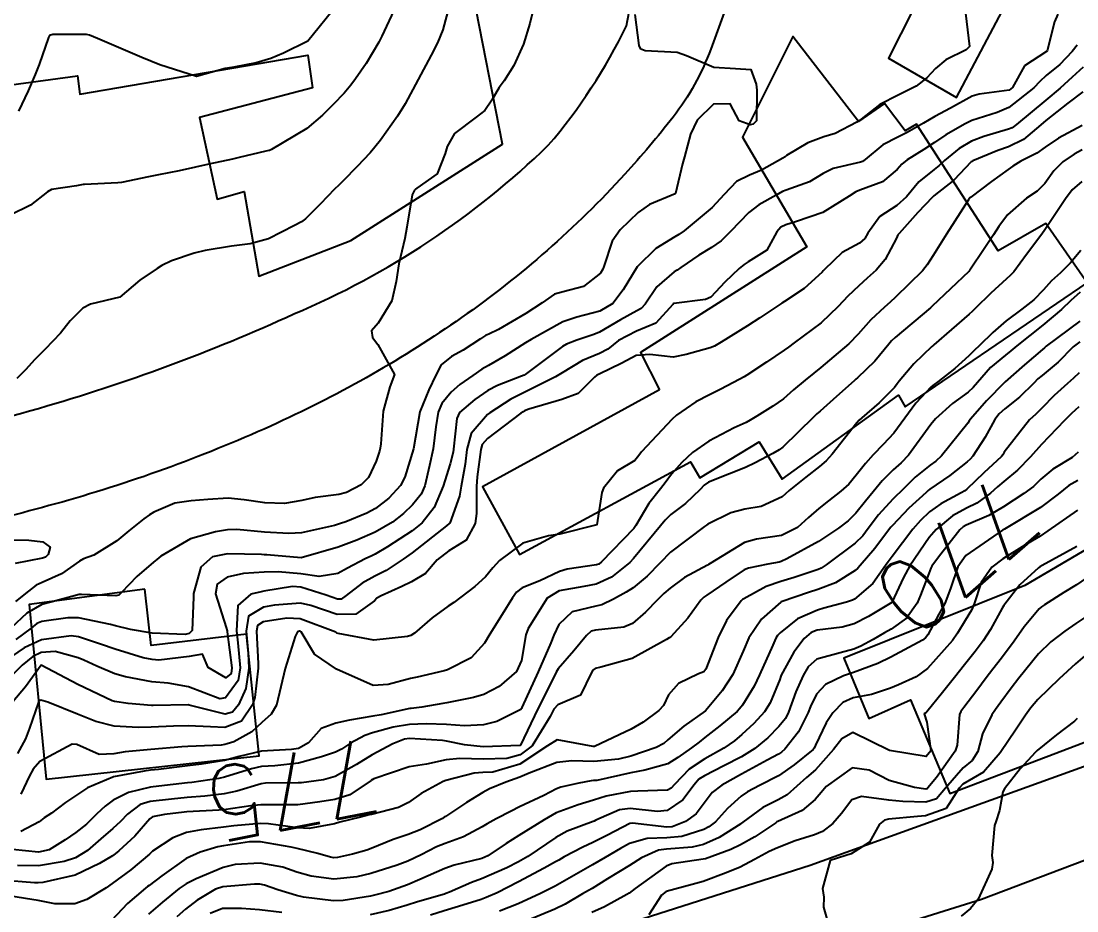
# Model space of a CAD drawing. Header units: metres. Extents: x 318500 to 325275, y 7408834 to 7428799.
# Drawn here: x 321732.3 to 321789.5, y 7422754.9 to 7422803.1 of the extents above; entities that cross this region are included whole.
import ezdxf
from ezdxf.enums import TextEntityAlignment as Align

# ---------------------------------------------------------------- set-up
doc = ezdxf.new("R2010")
doc.units = ezdxf.units.M
doc.header["$MEASUREMENT"] = 0
for name, color, linetype in [('Cotas', 45, 'Continuous'), ('Curvas de Nivel 1m', 11, 'Continuous'), ('Curvas de Nivel 5m', 15, 'Continuous'), ('Edificações', 30, 'Continuous'), ('Vias Primárias', 230, 'Continuous')]:
    doc.layers.add(name, color=color, linetype=linetype)
doc.styles.add('Style-STANDARD', font='STANDARD.shx')

msp = doc.modelspace()

# ---------------------------------------------------------------- linework, layer by layer
at = {"layer": 'Curvas de Nivel 1m', "flags": 128}
for points, elevation in [([(321752.66, 7422803.979), (321751.883, 7422802.31), (321751.712, 7422801.992), (321751.028, 7422800.833), (321750.459, 7422800.004), (321750.195, 7422799.657), (321749.838, 7422799.23), (321749.247, 7422798.6), (321748.673, 7422798.027), (321747.813, 7422797.316), (321745.909, 7422796.176), (321745.801, 7422796.123), (321745.761, 7422796.11), (321745.6, 7422796.072), (321744.148, 7422795.733), (321743.793, 7422795.654), (321742.515, 7422795.383), (321741.786, 7422795.22), (321740.898, 7422795.018), (321739.78, 7422794.796), (321739.246, 7422794.687), (321737.773, 7422794.388), (321737.581, 7422794.365), (321735.771, 7422794.279), (321735.703, 7422794.269), (321735.35, 7422794.206), (321733.985, 7422794.009), (321733.765, 7422793.875), (321732.847, 7422793.146), (321731.745, 7422792.61)], 788), ([(321760.115, 7422803.878), (321759.891, 7422802.993), (321759.545, 7422801.885), (321759.035, 7422800.72), (321758.505, 7422799.9), (321758.227, 7422799.521), (321757.834, 7422798.836), (321757.457, 7422798.284), (321756.989, 7422797.922), (321755.811, 7422797.033), (321755.418, 7422796.33), (321755.306, 7422795.945), (321754.869, 7422794.859), (321753.772, 7422794.083), (321753.704, 7422794.028), (321753.653, 7422793.962), (321753.519, 7422793.716), (321753.236, 7422791.968), (321753.124, 7422791.353), (321752.807, 7422789.974), (321752.659, 7422789.022), (321752.428, 7422787.979), (321751.678, 7422786.757), (321751.314, 7422786.353), (321751.375, 7422785.993), (321751.664, 7422785.611), (321752.572, 7422783.976), (321752.306, 7422783.304), (321751.956, 7422781.985), (321751.823, 7422780.217), (321751.782, 7422779.987), (321751.746, 7422779.829), (321751.579, 7422779.287), (321751.154, 7422778.406), (321750.766, 7422777.998), (321749.971, 7422777.589), (321749.552, 7422777.483), (321748.264, 7422777.314), (321747.547, 7422777.154), (321746.607, 7422776.991), (321745.544, 7422777.021), (321744.431, 7422777.197), (321743.548, 7422777.279), (321742.454, 7422777.199), (321741.545, 7422777.14), (321740.661, 7422777.016), (321739.536, 7422776.528), (321739.302, 7422776.384), (321738.991, 7422776.155), (321738.18, 7422775.507), (321737.518, 7422774.97), (321736.279, 7422774.188), (321735.714, 7422773.99), (321735.505, 7422773.872), (321734.528, 7422773.181), (321733.487, 7422772.714), (321733.153, 7422772.565), (321732.741, 7422772.237), (321732.032, 7422771.684)], 786), ([(321755.518, 7422803.944), (321755.175, 7422802.659), (321754.893, 7422801.95), (321754.544, 7422801.279), (321753.85, 7422799.96), (321753.147, 7422798.653), (321752.726, 7422797.976), (321751.807, 7422796.679), (321751.503, 7422796.293), (321751.24, 7422795.996), (321750.546, 7422795.245), (321749.777, 7422794.476), (321749.543, 7422794.243), (321749.322, 7422794.017), (321748.564, 7422793.222), (321747.746, 7422792.417), (321747.531, 7422792.256), (321747.157, 7422792.049), (321745.733, 7422791.335), (321744.744, 7422791.066), (321743.728, 7422790.934), (321742.311, 7422790.696), (321741.724, 7422790.553), (321740.481, 7422790.139), (321739.973, 7422789.889), (321739.714, 7422789.727), (321738.775, 7422789.088), (321737.69, 7422788.17), (321736.096, 7422787.782), (321735.681, 7422787.581), (321734.991, 7422786.89), (321734.474, 7422786.218), (321733.651, 7422785.353), (321733.084, 7422784.797), (321732.581, 7422784.241), (321732.11, 7422783.768)], 787), ([(321749.482, 7422804.024), (321747.88, 7422802.04), (321746.546, 7422801.384), (321745.865, 7422801.092), (321745.076, 7422800.864), (321743.858, 7422800.635), (321743.397, 7422800.557), (321741.85, 7422800.12), (321739.859, 7422800.762), (321738.874, 7422801.151), (321737.871, 7422801.589), (321736.474, 7422802.191), (321736.053, 7422802.369), (321735.882, 7422802.406), (321734.053, 7422802.399), (321733.881, 7422802.345), (321733.842, 7422802.269), (321733.826, 7422802.231), (321733.317, 7422800.776), (321733.108, 7422800.237), (321732.724, 7422799.354), (321732.199, 7422798.246)], 789), ([(321788.489, 7422803.501), (321788.317, 7422803.091), (321787.913, 7422801.509), (321787.9, 7422801.489), (321787.879, 7422801.476), (321786.684, 7422800.712), (321786.037, 7422799.537), (321785.849, 7422799.392), (321784.232, 7422799.17), (321783.845, 7422799.054), (321782.677, 7422798.416), (321781.834, 7422797.951), (321781.21, 7422797.599), (321780.337, 7422797.098), (321779.818, 7422796.837), (321779.021, 7422796.419), (321778.055, 7422795.637), (321777.915, 7422795.522), (321777.798, 7422795.48), (321776.315, 7422795.139), (321775.788, 7422794.871), (321775.035, 7422794.427), (321773.774, 7422793.967), (321773.586, 7422793.889), (321773.237, 7422793.705), (321772.305, 7422793.174), (321771.76, 7422792.754), (321770.765, 7422791.735), (321770.258, 7422791.227), (321769.737, 7422790.866), (321769.041, 7422790.45), (321768.075, 7422789.775), (321767.866, 7422789.63), (321767.716, 7422789.535), (321766.773, 7422788.721), (321766.132, 7422787.796), (321765.92, 7422787.565), (321765.686, 7422787.437), (321764.811, 7422786.943), (321763.675, 7422786.281), (321763.356, 7422786.151), (321762.435, 7422785.842), (321761.887, 7422785.628), (321761.665, 7422785.502), (321760.078, 7422784.305), (321759.642, 7422783.982), (321759.579, 7422783.943), (321759.443, 7422783.883), (321758.151, 7422783.384), (321757.628, 7422783.113), (321756.915, 7422782.623), (321756.091, 7422781.925), (321755.933, 7422781.6), (321755.765, 7422779.928), (321755.746, 7422779.77), (321755.578, 7422779.147), (321755.287, 7422778.211), (321755.202, 7422777.935), (321754.711, 7422776.774), (321754.07, 7422775.952), (321753.526, 7422775.519), (321752.185, 7422774.648), (321751.513, 7422774.249), (321751.342, 7422774.162), (321750.983, 7422773.995), (321750.024, 7422773.483), (321749.498, 7422773.202), (321748.478, 7422773.042), (321747.497, 7422773.186), (321746.268, 7422773.289), (321745.498, 7422773.265), (321744.378, 7422773.2), (321743.494, 7422773.006), (321742.96, 7422772.626), (321742.877, 7422772.099), (321743.453, 7422770.276), (321743.495, 7422770.09), (321743.504, 7422770.034), (321743.764, 7422768.087), (321743.727, 7422767.785), (321743.422, 7422767.542), (321742.474, 7422768.104), (321742.165, 7422768.837), (321741.436, 7422768.695), (321739.795, 7422768.506), (321739.434, 7422768.541), (321738.953, 7422768.637), (321737.439, 7422769.097), (321736.635, 7422769.376), (321735.446, 7422769.768), (321735.06, 7422769.82), (321733.444, 7422769.61), (321732.515, 7422769.164), (321731.432, 7422768.429)], 783), ([(321783.496, 7422803.566), (321783.698, 7422801.748), (321783.526, 7422801.565), (321782.428, 7422801.025), (321781.865, 7422800.558), (321781.399, 7422800.055), (321780.818, 7422799.605), (321779.845, 7422799.111), (321778.854, 7422798.616), (321777.832, 7422797.811), (321777.6, 7422797.643), (321776.436, 7422797.046), (321775.818, 7422796.849), (321774.958, 7422796.538), (321773.802, 7422795.838), (321773.723, 7422795.779), (321773.602, 7422795.702), (321772.449, 7422795.054), (321771.786, 7422794.777), (321771.079, 7422794.432), (321770.413, 7422793.74), (321769.763, 7422793.034), (321768.248, 7422791.773), (321767.956, 7422791.567), (321767.745, 7422791.445), (321766.723, 7422790.803), (321765.72, 7422789.83), (321765.707, 7422789.814), (321764.95, 7422788.563), (321764.388, 7422787.82), (321763.686, 7422787.403), (321762.434, 7422787.091), (321761.68, 7422786.831), (321759.97, 7422785.876), (321759.667, 7422785.689), (321758.56, 7422784.992), (321757.648, 7422784.475), (321757.297, 7422784.262), (321756.8, 7422783.918), (321756.112, 7422783.446), (321755.626, 7422783.025), (321755.136, 7422782.418), (321754.929, 7422781.94), (321754.803, 7422781.143), (321754.657, 7422779.944), (321754.466, 7422779.058), (321754.2, 7422777.95), (321754.011, 7422777.496), (321753.544, 7422776.922), (321753.049, 7422776.456), (321752.456, 7422775.976), (321751.524, 7422775.433), (321750.524, 7422774.996), (321749.516, 7422774.621), (321747.51, 7422774.04), (321745.648, 7422774.205), (321745.511, 7422774.216), (321745.355, 7422774.229), (321743.512, 7422774.269), (321742.715, 7422774.102), (321742.07, 7422773.543), (321741.686, 7422772.117), (321741.682, 7422771.912), (321741.608, 7422770.118), (321741.448, 7422769.946), (321741.223, 7422769.899), (321739.448, 7422769.957), (321738.273, 7422770.162), (321737.453, 7422770.372), (321737.188, 7422770.44), (321735.459, 7422770.79), (321734.878, 7422770.789), (321733.456, 7422770.604), (321733.196, 7422770.49), (321732.888, 7422770.236), (321732.061, 7422769.626)], 784), ([(321789.539, 7422801.831), (321789.261, 7422801.489), (321788.591, 7422800.777), (321787.86, 7422800.171), (321787.511, 7422799.86), (321787.193, 7422799.52), (321785.839, 7422798.452), (321785.204, 7422798.179), (321783.832, 7422797.738), (321783.466, 7422797.565), (321782.432, 7422796.969), (321781.814, 7422796.553), (321781.233, 7422796.175), (321780.331, 7422795.612), (321780.043, 7422795.369), (321779.792, 7422795.081), (321778.993, 7422794.417), (321777.775, 7422793.96), (321777.542, 7422793.875), (321777.193, 7422793.649), (321775.761, 7422792.763), (321774.328, 7422792.264), (321773.754, 7422792.092), (321773.493, 7422791.962), (321773.266, 7422791.705), (321772.726, 7422790.719), (321771.725, 7422790.084), (321771.501, 7422789.946), (321771.238, 7422789.727), (321770.464, 7422788.984), (321769.696, 7422788.169), (321769.412, 7422788.037), (321767.691, 7422787.836), (321767.655, 7422787.816), (321767.63, 7422787.781), (321766.715, 7422786.754), (321765.675, 7422786.333), (321764.69, 7422785.815), (321764.127, 7422785.359), (321763.659, 7422785.116), (321762.753, 7422784.739), (321761.643, 7422784.079), (321761.277, 7422783.855), (321759.627, 7422783.02), (321758.872, 7422782.64), (321757.729, 7422781.908), (321757.609, 7422781.817), (321756.725, 7422780.792), (321756.488, 7422779.921), (321756.384, 7422779.116), (321756.182, 7422777.924), (321756.081, 7422777.396), (321755.558, 7422775.93), (321755.549, 7422775.911), (321755.53, 7422775.899), (321755.374, 7422775.778), (321753.514, 7422774.322), (321753.039, 7422773.967), (321752.12, 7422773.361), (321751.496, 7422773.047), (321750.807, 7422772.68), (321749.95, 7422772.005), (321749.674, 7422771.811), (321749.477, 7422771.812), (321748.864, 7422772.019), (321747.486, 7422772.45), (321747.046, 7422772.488), (321745.483, 7422772.238), (321745.343, 7422772.211), (321744.778, 7422772.077), (321744.086, 7422771.468), (321743.999, 7422770.085), (321744.085, 7422769.442), (321744.209, 7422768.082), (321744.104, 7422767.399), (321743.406, 7422766.464), (321743.097, 7422766.402), (321741.414, 7422767.059), (321740.303, 7422767.251), (321739.418, 7422767.331), (321737.99, 7422767.596), (321737.424, 7422767.758), (321736.452, 7422768.185), (321735.741, 7422768.504), (321735.434, 7422768.624), (321734.188, 7422768.969), (321733.437, 7422768.917), (321732.972, 7422768.698), (321732.391, 7422768.24), (321731.914, 7422767.753)], 782), ([(321789.867, 7422800.625), (321789.263, 7422800.085), (321788.61, 7422799.499), (321787.843, 7422798.85), (321786.244, 7422797.534), (321786.011, 7422797.353), (321785.826, 7422797.268), (321784.491, 7422796.882), (321783.816, 7422796.621), (321783.148, 7422796.232), (321782.36, 7422795.582), (321782.072, 7422795.31), (321781.793, 7422795.096), (321780.96, 7422794.424), (321780.286, 7422793.612), (321779.765, 7422793.141), (321778.853, 7422792.535), (321778.208, 7422791.635), (321778.04, 7422791.343), (321777.742, 7422791.103), (321776.806, 7422790.582), (321775.854, 7422789.668), (321775.789, 7422789.598), (321775.718, 7422789.518), (321774.749, 7422788.64), (321773.694, 7422787.935), (321773.544, 7422787.85), (321773.321, 7422787.704), (321772.345, 7422787.051), (321771.679, 7422786.625), (321770.263, 7422785.741), (321769.891, 7422785.522), (321769.665, 7422785.427), (321768.367, 7422785.062), (321767.657, 7422784.918), (321766.388, 7422785.064), (321765.658, 7422785.014), (321764.869, 7422784.595), (321763.642, 7422783.99), (321763.531, 7422783.941), (321763.396, 7422783.832), (321762.509, 7422782.959), (321761.622, 7422782.627), (321759.838, 7422782.101), (321759.612, 7422782.004), (321759.531, 7422781.962), (321759.407, 7422781.883), (321757.596, 7422780.513), (321757.313, 7422780.192), (321757.235, 7422779.914), (321757.047, 7422778.436), (321757.01, 7422777.915), (321757.004, 7422776.449), (321756.941, 7422775.916), (321756.44, 7422775.001), (321755.515, 7422774.427), (321754.883, 7422773.939), (321754.247, 7422773.2), (321753.492, 7422772.744), (321752.953, 7422772.503), (321751.847, 7422771.984), (321751.61, 7422771.856), (321751.476, 7422771.724), (321750.469, 7422770.996), (321749.465, 7422770.983), (321748.033, 7422771.47), (321747.473, 7422771.586), (321746.057, 7422771.476), (321745.47, 7422771.378), (321744.652, 7422770.888), (321744.53, 7422770.079), (321744.637, 7422768.879), (321744.68, 7422768.078), (321744.521, 7422766.971), (321744.117, 7422766.083), (321743.797, 7422765.683), (321743.392, 7422765.576), (321741.449, 7422766.069), (321741.399, 7422766.077), (321739.501, 7422766.046), (321739.398, 7422766.049), (321738.146, 7422766.163), (321737.401, 7422766.268), (321737.268, 7422766.306), (321735.415, 7422767.191), (321733.43, 7422768.23), (321732.584, 7422767.067), (321731.888, 7422766.245)], 781), ([(321789.799, 7422797.48), (321788.53, 7422796.788), (321787.812, 7422796.289), (321787.346, 7422795.977), (321786.492, 7422795.53), (321786.058, 7422795.274), (321785.793, 7422795.083), (321784.902, 7422794.43), (321783.771, 7422793.596), (321783.752, 7422793.579), (321783.732, 7422793.561), (321783.651, 7422793.444), (321782.462, 7422791.579), (321782.183, 7422791.144), (321781.733, 7422790.435), (321781.406, 7422789.913), (321781.156, 7422789.598), (321780.434, 7422788.884), (321779.698, 7422788.175), (321779.413, 7422787.904), (321779.095, 7422787.626), (321778.365, 7422786.951), (321777.675, 7422786.168), (321777.172, 7422785.647), (321776.365, 7422784.954), (321775.65, 7422784.356), (321775.27, 7422784.052), (321774.814, 7422783.682), (321774.179, 7422783.144), (321773.625, 7422782.67), (321773.063, 7422782.261), (321772.181, 7422781.714), (321771.826, 7422781.499), (321771.607, 7422781.388), (321770.967, 7422781.093), (321769.596, 7422780.373), (321768.711, 7422779.759), (321768.126, 7422779.22), (321767.572, 7422778.579), (321767.23, 7422778.11), (321766.966, 7422777.779), (321766.345, 7422776.991), (321765.638, 7422775.798), (321765.528, 7422775.645), (321763.768, 7422773.826), (321763.627, 7422773.71), (321763.507, 7422773.663), (321761.915, 7422773.435), (321761.502, 7422773.305), (321760.431, 7422772.803), (321759.488, 7422772.419), (321759.176, 7422772.193), (321758.958, 7422771.888), (321758.39, 7422770.973), (321757.725, 7422769.906), (321757.445, 7422769.432), (321756.717, 7422768.637), (321755.431, 7422767.987), (321755.251, 7422767.933), (321753.799, 7422767.58), (321753.423, 7422767.501), (321752.213, 7422767.183), (321751.417, 7422767.131), (321749.43, 7422768.01), (321748.241, 7422768.831), (321747.505, 7422770.039), (321747.451, 7422770.075), (321747.416, 7422770.075), (321747.303, 7422770.042), (321747.18, 7422769.777), (321746.645, 7422768.052), (321746.407, 7422767.063), (321746.174, 7422766.058), (321745.881, 7422765.574), (321745.386, 7422765.123), (321744.834, 7422764.619), (321743.871, 7422764.085), (321743.495, 7422763.963), (321743.368, 7422763.927), (321743.176, 7422763.901), (321741.367, 7422763.832), (321741.053, 7422763.81), (321739.365, 7422763.665), (321737.985, 7422763.543), (321737.363, 7422763.435), (321736.571, 7422763.39), (321735.367, 7422763.94), (321735.116, 7422763.953), (321733.358, 7422763.02), (321732.987, 7422762.601), (321732.799, 7422762.236), (321732.332, 7422761.243)], 779), ([(321789.81, 7422796.154), (321789.376, 7422795.917), (321788.763, 7422795.496), (321788.282, 7422795.014), (321787.782, 7422794.325), (321787.377, 7422793.915), (321786.791, 7422793.525), (321785.761, 7422792.624), (321785.292, 7422792.007), (321784.997, 7422791.548), (321784.496, 7422790.795), (321783.721, 7422789.636), (321783.69, 7422789.591), (321783.665, 7422789.561), (321782.669, 7422788.613), (321781.691, 7422787.687), (321781.641, 7422787.64), (321781.588, 7422787.592), (321779.674, 7422785.984), (321779.485, 7422785.809), (321779.33, 7422785.623), (321778.584, 7422784.703), (321777.642, 7422783.798), (321777.556, 7422783.726), (321777.464, 7422783.643), (321776.504, 7422782.78), (321775.615, 7422782.002), (321775.436, 7422781.849), (321775.255, 7422781.675), (321773.593, 7422780.044), (321773.397, 7422779.897), (321773.056, 7422779.705), (321772.104, 7422779.193), (321771.578, 7422778.941), (321770.713, 7422778.593), (321769.566, 7422778.151), (321769.331, 7422777.985), (321769.118, 7422777.754), (321768.327, 7422776.983), (321767.539, 7422776.388), (321767.223, 7422776.086), (321766.978, 7422775.778), (321765.512, 7422774.009), (321765.316, 7422773.803), (321764.318, 7422772.998), (321763.492, 7422772.621), (321762.823, 7422772.503), (321761.486, 7422772.257), (321760.836, 7422771.86), (321759.8, 7422770.219), (321759.682, 7422769.877), (321759.436, 7422768.487), (321759.171, 7422767.884), (321758.239, 7422767.076), (321757.411, 7422766.642), (321756.847, 7422766.477), (321755.404, 7422766.189), (321755.186, 7422766.15), (321754.051, 7422765.95), (321753.47, 7422765.888), (321753.399, 7422765.876), (321751.839, 7422765.538), (321751.392, 7422765.46), (321750.135, 7422765.256), (321749.386, 7422765.097), (321748.597, 7422764.806), (321747.915, 7422764.032), (321747.367, 7422763.718), (321746.985, 7422763.665), (321745.365, 7422763.581), (321744.153, 7422763.291), (321743.36, 7422763.07), (321742.112, 7422762.863), (321741.357, 7422762.781), (321739.792, 7422762.581), (321739.354, 7422762.535), (321739.015, 7422762.492), (321737.35, 7422762.18), (321737.312, 7422762.171), (321735.947, 7422761.585), (321735.335, 7422761.195), (321734.745, 7422760.792), (321733.99, 7422760.22), (321733.585, 7422759.957), (321733.313, 7422759.752), (321732.324, 7422759.221)], 778), ([(321789.784, 7422794.428), (321789.272, 7422793.993), (321788.907, 7422793.493), (321787.752, 7422791.759), (321787.569, 7422791.513), (321786.785, 7422790.473), (321786.101, 7422789.534), (321785.916, 7422789.338), (321785.714, 7422789.159), (321784.864, 7422788.387), (321784.012, 7422787.557), (321783.85, 7422787.397), (321783.687, 7422787.244), (321781.777, 7422785.588), (321781.718, 7422785.54), (321781.669, 7422785.498), (321780.696, 7422784.563), (321779.903, 7422783.616), (321779.786, 7422783.469), (321779.635, 7422783.279), (321778.81, 7422782.441), (321777.869, 7422781.637), (321777.735, 7422781.512), (321777.607, 7422781.364), (321776.265, 7422779.66), (321775.942, 7422779.307), (321775.58, 7422778.989), (321774.838, 7422778.414), (321773.933, 7422777.694), (321773.738, 7422777.517), (321773.555, 7422777.36), (321772.421, 7422776.837), (321771.544, 7422776.682), (321770.787, 7422776.486), (321769.532, 7422775.875), (321769.459, 7422775.822), (321769.361, 7422775.752), (321767.516, 7422774.353), (321766.949, 7422773.778), (321766.242, 7422773.046), (321765.489, 7422772.426), (321765.108, 7422772.183), (321764.419, 7422771.816), (321763.794, 7422771.506), (321763.474, 7422771.433), (321762.186, 7422771.126), (321761.459, 7422770.439), (321761.187, 7422769.854), (321761.03, 7422769.441), (321760.352, 7422767.866), (321759.463, 7422765.941), (321759.436, 7422765.879), (321759.399, 7422765.832), (321758.101, 7422765.187), (321757.386, 7422764.991), (321756.361, 7422764.945), (321755.386, 7422765.019), (321754.281, 7422765.052), (321753.386, 7422765.023), (321752.49, 7422764.867), (321751.379, 7422764.558), (321750.952, 7422764.418), (321750.186, 7422764.002), (321749.695, 7422763.679), (321749.365, 7422763.521), (321748.613, 7422763.271), (321747.359, 7422762.919), (321746.078, 7422762.78), (321745.357, 7422762.738), (321744.818, 7422762.613), (321743.351, 7422762.162), (321743.048, 7422762.095), (321741.582, 7422761.881), (321741.346, 7422761.852), (321739.803, 7422761.683), (321739.342, 7422761.63), (321738.16, 7422761.339), (321737.331, 7422760.91), (321736.904, 7422760.599), (321736.449, 7422760.183), (321735.88, 7422759.623), (321735.304, 7422759.163), (321734.732, 7422758.775), (321733.862, 7422758.221), (321733.289, 7422758.103), (321731.868, 7422758.244)], 777), ([(321789.738, 7422790.691), (321789.18, 7422790.036), (321788.627, 7422789.496), (321788.155, 7422789.062), (321787.706, 7422788.574), (321787.188, 7422788.027), (321786.546, 7422787.527), (321785.683, 7422786.879), (321784.977, 7422786.247), (321784.245, 7422785.554), (321783.95, 7422785.272), (321783.661, 7422784.991), (321782.909, 7422784.313), (321781.997, 7422783.585), (321781.795, 7422783.43), (321781.636, 7422783.304), (321780.803, 7422782.422), (321780.209, 7422781.611), (321779.602, 7422780.806), (321779.033, 7422780.188), (321778.497, 7422779.631), (321778.065, 7422779.153), (321777.573, 7422778.518), (321777.172, 7422778.04), (321776.73, 7422777.652), (321776.078, 7422777.136), (321775.546, 7422776.718), (321774.991, 7422776.225), (321774.391, 7422775.687), (321773.526, 7422775.265), (321772.175, 7422775.062), (321771.522, 7422774.881), (321769.655, 7422773.748), (321769.566, 7422773.692), (321769.509, 7422773.655), (321768.273, 7422772.988), (321767.49, 7422772.405), (321767.154, 7422772.106), (321766.813, 7422771.78), (321766.157, 7422771.102), (321765.46, 7422770.482), (321764.98, 7422770.285), (321763.455, 7422770.135), (321763.217, 7422770.069), (321762.965, 7422769.835), (321762.269, 7422769.014), (321761.432, 7422768.038), (321761.324, 7422767.852), (321761.224, 7422767.65), (321760.333, 7422765.866), (321759.387, 7422763.897), (321759.377, 7422763.88), (321757.369, 7422763.812), (321756.358, 7422763.92), (321755.373, 7422764.121), (321755.158, 7422764.149), (321753.375, 7422764.26), (321753.115, 7422764.223), (321752.473, 7422763.973), (321751.364, 7422763.375), (321750.51, 7422762.847), (321749.352, 7422762.202), (321748.716, 7422762.02), (321747.521, 7422761.864), (321747.347, 7422761.851), (321745.583, 7422761.83), (321745.346, 7422761.794), (321744.021, 7422761.402), (321743.338, 7422761.263), (321742.301, 7422761.14), (321741.334, 7422761.059), (321740.489, 7422760.977), (321739.33, 7422760.846), (321738.795, 7422760.688), (321738.107, 7422760.162), (321737.723, 7422759.757), (321737.308, 7422759.377), (321736.663, 7422758.816), (321735.942, 7422758.19), (321735.286, 7422757.797), (321734.673, 7422757.598), (321733.281, 7422757.358), (321732.14, 7422757.382)], 776), ([(321789.684, 7422786.868), (321787.866, 7422785.507), (321787.76, 7422785.417), (321787.667, 7422785.333), (321786.684, 7422784.495), (321785.641, 7422783.574), (321785.624, 7422783.556), (321785.606, 7422783.54), (321784.626, 7422782.549), (321783.756, 7422781.559), (321783.696, 7422781.473), (321783.608, 7422781.343), (321782.196, 7422779.581), (321781.883, 7422779.288), (321781.582, 7422779.072), (321780.761, 7422778.414), (321779.945, 7422777.614), (321779.755, 7422777.419), (321779.554, 7422777.224), (321778.783, 7422776.386), (321778.225, 7422775.633), (321777.928, 7422775.234), (321777.522, 7422774.838), (321775.944, 7422773.663), (321775.679, 7422773.496), (321775.506, 7422773.424), (321774.211, 7422772.978), (321773.496, 7422772.77), (321772.692, 7422772.502), (321771.482, 7422771.831), (321771.416, 7422771.785), (321771.343, 7422771.722), (321770.547, 7422770.651), (321770.102, 7422769.74), (321769.433, 7422768.019), (321769.315, 7422767.867), (321769.032, 7422767.754), (321767.947, 7422767.24), (321767.413, 7422766.621), (321767.126, 7422766.053), (321766.889, 7422765.778), (321766.04, 7422765.14), (321765.384, 7422764.759), (321764.726, 7422764.463), (321763.402, 7422763.83), (321763.37, 7422763.825), (321763.331, 7422763.83), (321761.375, 7422764.192), (321760.849, 7422763.858), (321759.36, 7422762.876), (321757.887, 7422762.433), (321757.355, 7422762.409), (321756.883, 7422762.386), (321755.351, 7422761.99), (321755.205, 7422761.932), (321754.018, 7422761.272), (321753.332, 7422760.787), (321752.785, 7422760.512), (321751.322, 7422760.145), (321751.198, 7422760.115), (321750.718, 7422759.996), (321749.604, 7422759.719), (321749.314, 7422759.635), (321747.949, 7422759.391), (321747.311, 7422759.427), (321745.734, 7422759.643), (321745.314, 7422759.658), (321743.87, 7422759.526), (321743.311, 7422759.462), (321742.102, 7422759.314), (321741.306, 7422759.16), (321740.555, 7422758.878), (321739.463, 7422758.147), (321739.289, 7422758), (321738.291, 7422757.148), (321737.272, 7422756.395), (321736.949, 7422756.175), (321735.91, 7422755.541), (321735.257, 7422755.306), (321734.169, 7422755.304), (321733.259, 7422755.476), (321731.795, 7422755.711)], 774), ([(321789.673, 7422785.742), (321789.327, 7422785.485), (321788.509, 7422784.646), (321787.646, 7422783.928), (321787.414, 7422783.742), (321787.186, 7422783.517), (321786.411, 7422782.746), (321785.619, 7422782.126), (321785.304, 7422781.854), (321785.08, 7422781.545), (321784.56, 7422780.591), (321783.885, 7422779.557), (321783.745, 7422779.401), (321783.585, 7422779.257), (321782.642, 7422778.506), (321781.563, 7422777.769), (321781.462, 7422777.691), (321781.352, 7422777.593), (321780.424, 7422776.73), (321779.533, 7422775.807), (321779.444, 7422775.708), (321779.38, 7422775.621), (321778.587, 7422774.562), (321777.789, 7422773.637), (321777.656, 7422773.491), (321777.506, 7422773.353), (321776.454, 7422772.698), (321775.49, 7422772.335), (321774.989, 7422772.176), (321773.564, 7422771.689), (321773.508, 7422771.662), (321773.479, 7422771.647), (321772.447, 7422770.723), (321771.753, 7422769.715), (321771.443, 7422768.983), (321770.897, 7422767.728), (321770.308, 7422766.845), (321769.4, 7422765.75), (321768.227, 7422764.922), (321767.376, 7422764.181), (321767.152, 7422763.995), (321766.732, 7422763.78), (321765.365, 7422763.306), (321764.697, 7422763.144), (321763.362, 7422763.018), (321762.164, 7422763.04), (321761.361, 7422762.952), (321759.855, 7422762.373), (321759.353, 7422762.166), (321758.587, 7422761.891), (321757.714, 7422761.535), (321757.341, 7422761.329), (321756.461, 7422760.791), (321755.322, 7422760.036), (321755.259, 7422759.993), (321755.157, 7422759.932), (321753.949, 7422759.312), (321753.306, 7422759.051), (321752.49, 7422758.784), (321751.295, 7422758.301), (321751.071, 7422758.215), (321750.29, 7422758), (321749.478, 7422757.818), (321749.288, 7422757.802), (321749.102, 7422757.827), (321748.415, 7422758.023), (321747.294, 7422758.307), (321746.961, 7422758.379), (321745.299, 7422758.659), (321744.718, 7422758.656), (321743.295, 7422758.445), (321743.001, 7422758.388), (321742.038, 7422758.109), (321741.286, 7422757.749), (321739.955, 7422756.818), (321739.271, 7422756.298), (321739.189, 7422756.232), (321739.083, 7422756.152), (321738.097, 7422755.322), (321737.244, 7422754.407)], 773), ([(321789.649, 7422784.072), (321789.344, 7422783.785), (321789.016, 7422783.489), (321788.295, 7422782.835), (321787.62, 7422782.149), (321787.292, 7422781.838), (321786.956, 7422781.52), (321785.592, 7422779.779), (321785.503, 7422779.629), (321785.439, 7422779.542), (321784.484, 7422778.644), (321783.563, 7422777.773), (321783.447, 7422777.677), (321783.253, 7422777.565), (321782.154, 7422776.978), (321781.544, 7422776.532), (321781.058, 7422776.076), (321780.634, 7422775.603), (321779.515, 7422774.111), (321779.304, 7422773.831), (321779.157, 7422773.624), (321778.468, 7422772.658), (321777.482, 7422771.806), (321777.372, 7422771.751), (321777.049, 7422771.646), (321775.823, 7422771.317), (321775.473, 7422771.221), (321774.398, 7422770.748), (321773.454, 7422769.983), (321773.312, 7422769.832), (321773.222, 7422769.693), (321773.057, 7422769.307), (321772.341, 7422767.706), (321772.038, 7422767.093), (321771.405, 7422766.069), (321771.258, 7422765.866), (321771.115, 7422765.724), (321770.186, 7422764.94), (321769.378, 7422764.305), (321769.07, 7422764.058), (321768.653, 7422763.757), (321767.908, 7422763.221), (321767.361, 7422762.89), (321766.121, 7422762.552), (321765.356, 7422762.393), (321763.516, 7422761.992), (321763.351, 7422761.975), (321763.216, 7422761.967), (321762.549, 7422761.838), (321761.571, 7422761.624), (321761.345, 7422761.534), (321760.659, 7422761.179), (321759.33, 7422760.55), (321758.886, 7422760.327), (321758.071, 7422759.899), (321757.582, 7422759.64), (321757.314, 7422759.477), (321756.297, 7422758.929), (321755.3, 7422758.574), (321754.845, 7422758.389), (321754.005, 7422757.949), (321753.287, 7422757.611), (321752.71, 7422757.394), (321751.28, 7422756.943), (321750.516, 7422756.76), (321749.276, 7422756.645), (321748.046, 7422756.797), (321747.28, 7422757.02), (321746.516, 7422757.285), (321745.284, 7422757.507), (321743.936, 7422757.431), (321743.282, 7422757.263), (321741.815, 7422756.652), (321741.273, 7422756.377), (321740.896, 7422756.126), (321740.003, 7422755.394), (321739.249, 7422754.742)], 772), ([(321789.621, 7422782.231), (321789.237, 7422781.865), (321788.854, 7422781.491), (321787.597, 7422780.186), (321787.008, 7422779.519), (321786.31, 7422778.798), (321785.57, 7422778.19), (321785.216, 7422777.893), (321784.836, 7422777.547), (321784.097, 7422777.009), (321783.548, 7422776.74), (321782.782, 7422776.331), (321781.897, 7422775.584), (321781.526, 7422775.153), (321780.479, 7422773.605), (321780.137, 7422772.974), (321779.494, 7422771.62), (321778.233, 7422770.867), (321777.462, 7422770.47), (321776.817, 7422770.292), (321775.457, 7422770.127), (321775.123, 7422770.005), (321774.749, 7422769.677), (321774.187, 7422768.938), (321773.515, 7422767.689), (321773.488, 7422767.631), (321773.426, 7422767.455), (321772.912, 7422766.192), (321772.606, 7422765.702), (321772.027, 7422765.074), (321771.381, 7422764.479), (321770.97, 7422764.133), (321770.399, 7422763.735), (321769.364, 7422763.159), (321768.516, 7422762.601), (321767.727, 7422761.766), (321767.552, 7422761.563), (321767.345, 7422761.456), (321765.739, 7422761.399), (321765.344, 7422761.382), (321764.024, 7422761.136), (321763.336, 7422760.926), (321762.505, 7422760.665), (321761.326, 7422760.225), (321760.669, 7422759.86), (321759.307, 7422759.002), (321758.618, 7422758.573), (321757.615, 7422757.905), (321757.289, 7422757.764), (321755.805, 7422757.405), (321755.283, 7422757.222), (321753.941, 7422756.614), (321753.274, 7422756.326), (321752.255, 7422755.975), (321751.49, 7422755.763), (321751.266, 7422755.715), (321749.78, 7422755.487), (321749.262, 7422755.472), (321747.635, 7422755.664), (321747.266, 7422755.744), (321746.243, 7422756.055), (321745.524, 7422756.317), (321745.273, 7422756.364), (321744.982, 7422756.364), (321743.271, 7422756.22), (321742.879, 7422756.096), (321741.875, 7422755.497), (321741.253, 7422755.004), (321740.784, 7422754.59)], 771), ([(321789.571, 7422778.23), (321789.086, 7422777.969), (321788.504, 7422777.496), (321787.549, 7422776.778), (321785.601, 7422775.609), (321785.53, 7422775.562), (321785.514, 7422775.556), (321785.49, 7422775.54), (321783.516, 7422774.17), (321783.078, 7422773.566), (321782.681, 7422772.384), (321782.364, 7422771.577), (321782.052, 7422771), (321781.454, 7422769.883), (321781.331, 7422769.713), (321781.168, 7422769.594), (321779.44, 7422768.661), (321778.741, 7422768.322), (321777.432, 7422767.831), (321776.878, 7422767.648), (321775.902, 7422767.183), (321775.415, 7422766.652), (321775.089, 7422765.989), (321774.96, 7422765.674), (321774.451, 7422764.612), (321773.712, 7422763.687), (321773.53, 7422763.527), (321773.367, 7422763.418), (321772.746, 7422763.081), (321771.356, 7422762.328), (321770.295, 7422761.736), (321769.761, 7422761.326), (321769.335, 7422760.755), (321768.899, 7422760.181), (321768.326, 7422759.76), (321767.605, 7422759.477), (321767.315, 7422759.452), (321765.449, 7422759.667), (321765.318, 7422759.648), (321764.097, 7422759.029), (321763.302, 7422758.632), (321762.761, 7422758.373), (321761.762, 7422757.845), (321761.462, 7422757.674), (321761.287, 7422757.579), (321760.665, 7422757.24), (321759.276, 7422756.487), (321758.121, 7422755.897), (321757.533, 7422755.639), (321757.265, 7422755.545), (321756.022, 7422755.159), (321755.255, 7422754.922), (321754.51, 7422754.682)], 769), ([(321789.547, 7422776.637), (321787.953, 7422775.504), (321787.527, 7422775.229), (321786.788, 7422774.786), (321785.515, 7422774.001), (321784.919, 7422773.546), (321784.341, 7422772.708), (321783.959, 7422771.555), (321783.813, 7422771.218), (321783.466, 7422770.648), (321783.054, 7422769.968), (321782.788, 7422769.57), (321781.435, 7422768.05), (321780.818, 7422767.599), (321779.867, 7422767.17), (321779.42, 7422766.981), (321778.394, 7422766.651), (321777.412, 7422766.46), (321776.842, 7422766.215), (321776.303, 7422765.656), (321775.948, 7422765.105), (321775.373, 7422763.897), (321775.3, 7422763.742), (321775.243, 7422763.671), (321774.203, 7422762.84), (321773.356, 7422762.245), (321772.34, 7422761.705), (321771.689, 7422761.371), (321771.341, 7422761.14), (321770.6, 7422760.462), (321769.943, 7422759.741), (321769.593, 7422759.468), (321769.314, 7422759.333), (321768.125, 7422758.944), (321767.307, 7422758.873), (321766.245, 7422758.846), (321765.301, 7422758.565), (321764.807, 7422758.298), (321763.968, 7422757.82), (321763.286, 7422757.418), (321762.28, 7422756.84), (321761.274, 7422756.262), (321760.476, 7422755.862), (321759.261, 7422755.308), (321758.247, 7422754.904)], 768), ([(321731.518, 7422775.014), (321732.753, 7422775.003), (321733.517, 7422774.921), (321733.919, 7422774.629), (321733.8, 7422774.226), (321733.656, 7422774.079), (321733.507, 7422774.027), (321732.012, 7422773.736)], 787), ([(321789.522, 7422774.663), (321787.634, 7422773.631), (321787.51, 7422773.56), (321787.438, 7422773.511), (321786.438, 7422772.583), (321785.618, 7422771.538), (321785.56, 7422771.458), (321785.477, 7422771.315), (321784.84, 7422770.166), (321784.446, 7422769.55), (321784.019, 7422768.98), (321783.437, 7422768.257), (321782.895, 7422767.568), (321782.252, 7422766.743), (321781.402, 7422765.701), (321781.338, 7422765.654), (321781.244, 7422765.592), (321781.393, 7422765.142), (321781.615, 7422763.586), (321781.367, 7422763.278), (321779.37, 7422763.61), (321777.384, 7422764.583), (321776.783, 7422764.245), (321776.349, 7422763.655), (321775.359, 7422762.568), (321774.879, 7422762.151), (321774.352, 7422761.68), (321773.823, 7422761.204), (321773.339, 7422760.936), (321772.52, 7422760.515), (321771.428, 7422759.718), (321771.364, 7422759.675), (321771.319, 7422759.643), (321770.154, 7422758.89), (321769.301, 7422758.514), (321768.692, 7422758.363), (321767.297, 7422758.255), (321766.869, 7422758.204), (321765.938, 7422757.79), (321765.286, 7422757.378), (321764.109, 7422756.649), (321763.273, 7422756.141), (321763.079, 7422756.025), (321762.755, 7422755.835), (321761.816, 7422755.29), (321761.257, 7422755.007), (321759.769, 7422754.393)], 767), ([(321790.029, 7422772.947), (321789.497, 7422772.591), (321788.813, 7422772.167), (321787.774, 7422771.506), (321787.597, 7422771.389), (321787.477, 7422771.283), (321786.672, 7422770.312), (321786.116, 7422769.53), (321785.441, 7422768.609), (321784.97, 7422768.009), (321784.613, 7422767.548), (321784.107, 7422766.866), (321783.406, 7422765.939), (321783.242, 7422765.723), (321783.166, 7422765.564), (321783.041, 7422763.899), (321782.929, 7422763.567), (321781.922, 7422762.148), (321781.458, 7422761.588), (321781.407, 7422761.531), (321781.349, 7422761.518), (321780.72, 7422761.596), (321779.354, 7422761.975), (321778.268, 7422762.536), (321777.36, 7422762.675), (321775.952, 7422761.661), (321775.67, 7422761.34), (321775.339, 7422760.947), (321774.651, 7422760.356), (321773.321, 7422759.759), (321773.275, 7422759.736), (321773.209, 7422759.692), (321772.081, 7422758.936), (321771.302, 7422758.496), (321770.777, 7422758.249), (321769.416, 7422757.748), (321769.29, 7422757.717), (321767.583, 7422757.471), (321767.286, 7422757.35), (321765.601, 7422756.123), (321765.271, 7422755.88), (321765.153, 7422755.802), (321763.941, 7422755.139), (321763.255, 7422754.837)], 766), ([(321790.077, 7422768.84), (321789.438, 7422768.307), (321788.557, 7422767.493), (321787.989, 7422766.934), (321787.413, 7422766.371), (321787.017, 7422765.904), (321786.747, 7422765.52), (321786.201, 7422764.714), (321785.403, 7422763.54), (321785.369, 7422763.486), (321784.465, 7422762.443), (321783.352, 7422761.787), (321783.15, 7422761.563), (321782.447, 7422760.46), (321781.327, 7422760.07), (321780.884, 7422760.038), (321779.324, 7422759.886), (321779.094, 7422759.843), (321778.838, 7422759.617), (321778.289, 7422758.642), (321777.295, 7422758.007), (321777.013, 7422757.925), (321776.168, 7422757.657), (321775.737, 7422756.126), (321775.813, 7422755.662), (321775.797, 7422755.127), (321776.206, 7422753.656)], 764), ([(321789.537, 7422765.339), (321789.396, 7422765.197), (321788.424, 7422764.454), (321787.372, 7422763.611), (321787.324, 7422763.558), (321787.289, 7422763.511), (321786.456, 7422762.619), (321785.596, 7422761.536), (321785.52, 7422761.365), (321785.332, 7422760.349), (321785.129, 7422759.735), (321785.051, 7422759.543), (321784.921, 7422757.919), (321784.969, 7422757.543), (321784.919, 7422757.176), (321784.179, 7422755.546), (321783.764, 7422755.051), (321783.256, 7422754.633)], 763)]:
    msp.add_lwpolyline(points, dxfattribs=dict(at, elevation=elevation))
at = {"layer": 'Curvas de Nivel 5m', "flags": 128}
for points, elevation in [([(321765.579, 7422803.487), (321765.798, 7422801.801), (321765.878, 7422801.646), (321766.133, 7422801.541), (321767.875, 7422801.445), (321768.373, 7422801.272), (321769.863, 7422800.628), (321771.029, 7422800.566), (321771.862, 7422800.503), (321772.144, 7422799.717), (321772.186, 7422799.377), (321772.164, 7422797.717), (321771.998, 7422797.547), (321771.827, 7422797.499), (321771.225, 7422797.729), (321770.744, 7422798.641), (321769.839, 7422798.634), (321768.956, 7422797.763), (321768.594, 7422796.993), (321768.273, 7422795.773), (321768.167, 7422795.402), (321767.786, 7422793.78), (321767.77, 7422793.762), (321766.374, 7422793.184), (321765.76, 7422792.752), (321764.781, 7422791.815), (321764.359, 7422791.202), (321763.906, 7422789.827), (321763.853, 7422789.693), (321763.715, 7422789.475), (321762.797, 7422788.75), (321761.699, 7422788.461), (321761.223, 7422788.332), (321760.565, 7422787.867), (321759.684, 7422787.29), (321758.196, 7422786.423), (321757.673, 7422786.173), (321757.495, 7422786.088), (321757.231, 7422785.914), (321756.278, 7422785.307), (321755.655, 7422784.949), (321755.088, 7422784.499), (321754.812, 7422783.942), (321754.419, 7422783.157), (321753.937, 7422781.955), (321753.59, 7422779.96), (321753.122, 7422778.412), (321752.89, 7422777.97), (321752.251, 7422777.278), (321751.541, 7422776.713), (321751.072, 7422776.459), (321749.929, 7422776.006), (321749.639, 7422775.899), (321749.529, 7422775.863), (321749.309, 7422775.795), (321747.524, 7422775.408), (321746.839, 7422775.366), (321745.524, 7422775.441), (321744.03, 7422775.58), (321743.525, 7422775.567), (321742.878, 7422775.454), (321741.52, 7422775.078), (321739.91, 7422774.144), (321739.691, 7422773.964), (321739.505, 7422773.807), (321738.612, 7422773.04), (321737.785, 7422772.167), (321737.627, 7422772.019), (321737.477, 7422771.996), (321735.607, 7422772.069), (321735.478, 7422772.053), (321734.022, 7422771.672), (321733.469, 7422771.513), (321732.648, 7422771.053), (321731.804, 7422770.246)], 785), ([(321789.848, 7422799.302), (321789.033, 7422798.683), (321787.832, 7422797.74), (321787.578, 7422797.514), (321786.631, 7422796.715), (321785.812, 7422796.318), (321785.235, 7422796.119), (321783.884, 7422795.559), (321783.832, 7422795.527), (321783.799, 7422795.498), (321782.852, 7422794.506), (321781.771, 7422793.66), (321781.731, 7422793.63), (321781.698, 7422793.591), (321780.911, 7422792.753), (321779.889, 7422791.618), (321779.829, 7422791.539), (321779.746, 7422791.374), (321779.143, 7422790.211), (321778.648, 7422789.631), (321778.158, 7422789.191), (321777.707, 7422788.786), (321777.121, 7422788.227), (321776.598, 7422787.656), (321775.681, 7422786.783), (321774.215, 7422785.692), (321773.897, 7422785.466), (321773.664, 7422785.293), (321772.718, 7422784.646), (321771.643, 7422783.936), (321771.509, 7422783.855), (321771.272, 7422783.726), (321770.208, 7422783.164), (321769.627, 7422782.882), (321768.888, 7422782.494), (321767.844, 7422781.776), (321767.608, 7422781.562), (321765.948, 7422779.795), (321765.799, 7422779.585), (321765.583, 7422779.326), (321764.636, 7422778.752), (321763.883, 7422777.825), (321763.802, 7422777.58), (321763.53, 7422775.83), (321761.525, 7422775.332), (321760.903, 7422775.238), (321759.52, 7422774.85), (321758.243, 7422773.899), (321757.899, 7422773.509), (321757.497, 7422773.022), (321756.91, 7422772.494), (321756.161, 7422771.923), (321755.773, 7422771.63), (321755.472, 7422771.423), (321754.61, 7422770.795), (321753.64, 7422769.957), (321753.449, 7422769.845), (321753.267, 7422769.782), (321751.446, 7422769.593), (321749.517, 7422769.941), (321749.45, 7422769.969), (321749.426, 7422769.986), (321749.383, 7422770.011), (321747.46, 7422770.735), (321746.733, 7422770.779), (321745.458, 7422770.574), (321745.142, 7422770.386), (321745.084, 7422770.074), (321745.174, 7422768.331), (321745.175, 7422768.073), (321745.001, 7422766.479), (321744.882, 7422766.075), (321744.271, 7422765.197), (321743.381, 7422764.85), (321742.601, 7422764.882), (321741.383, 7422764.954), (321740.591, 7422764.922), (321739.381, 7422764.872), (321738.68, 7422764.858), (321737.381, 7422764.928), (321736.385, 7422765.185), (321735.391, 7422765.578), (321733.787, 7422766.224), (321733.402, 7422766.337), (321733.332, 7422766.299), (321733.293, 7422766.231), (321732.796, 7422764.818), (321732.584, 7422764.238), (321732.156, 7422763.448)], 780), ([(321789.705, 7422788.448), (321789.202, 7422787.983), (321788.682, 7422787.495), (321787.681, 7422786.651), (321786.267, 7422785.531), (321785.943, 7422785.258), (321785.662, 7422785.036), (321784.845, 7422784.356), (321784.143, 7422783.555), (321783.912, 7422783.282), (321783.632, 7422783.031), (321782.79, 7422782.405), (321781.868, 7422781.586), (321781.607, 7422781.268), (321780.404, 7422779.608), (321780.004, 7422779.193), (321779.578, 7422778.815), (321778.973, 7422778.222), (321778.48, 7422777.631), (321778.076, 7422777.111), (321777.542, 7422776.465), (321777.131, 7422776.051), (321776.619, 7422775.654), (321775.523, 7422774.93), (321773.815, 7422773.997), (321773.512, 7422773.855), (321773.393, 7422773.819), (321772.792, 7422773.707), (321771.735, 7422773.488), (321771.505, 7422773.393), (321770.504, 7422772.725), (321769.484, 7422772.017), (321769.325, 7422771.909), (321769.16, 7422771.753), (321768.451, 7422770.774), (321767.524, 7422769.769), (321767.483, 7422769.736), (321767.449, 7422769.714), (321767.297, 7422769.62), (321765.438, 7422768.599), (321763.737, 7422768.13), (321763.432, 7422768.055), (321763.305, 7422767.957), (321763.24, 7422767.832), (321762.635, 7422766.614), (321761.404, 7422766.091), (321761.188, 7422765.853), (321760.989, 7422765.451), (321760.012, 7422763.87), (321759.365, 7422763.377), (321758.64, 7422763.168), (321757.362, 7422763.132), (321756.103, 7422763.182), (321755.362, 7422763.098), (321754.29, 7422762.877), (321753.358, 7422762.73), (321751.437, 7422762.075), (321751.35, 7422762.027), (321751.326, 7422762.015), (321751.297, 7422761.991), (321750.141, 7422761.199), (321749.334, 7422760.947), (321748.524, 7422760.83), (321747.329, 7422760.669), (321746.723, 7422760.656), (321745.329, 7422760.674), (321744.79, 7422760.613), (321743.325, 7422760.397), (321743.045, 7422760.373), (321741.322, 7422760.281), (321741.174, 7422760.271), (321740.108, 7422760.138), (321739.456, 7422760.01), (321739.316, 7422759.911), (321738.495, 7422758.966), (321737.629, 7422758.167), (321737.442, 7422758.015), (321737.287, 7422757.906), (321736.587, 7422757.484), (321735.277, 7422756.86), (321733.511, 7422756.465), (321733.272, 7422756.442), (321733.063, 7422756.441), (321731.273, 7422756.584)], 775), ([(321789.593, 7422779.768), (321789.264, 7422779.485), (321788.221, 7422778.859), (321787.572, 7422778.306), (321787.169, 7422777.913), (321786.644, 7422777.524), (321785.549, 7422776.805), (321784.755, 7422776.335), (321783.534, 7422775.822), (321783.361, 7422775.735), (321783.178, 7422775.565), (321782.023, 7422774.09), (321781.665, 7422773.588), (321781.612, 7422773.484), (321781.504, 7422773.191), (321781.059, 7422772.024), (321780.877, 7422771.599), (321780.297, 7422770.778), (321779.458, 7422770.18), (321779.094, 7422769.985), (321778.485, 7422769.63), (321777.822, 7422769.261), (321777.445, 7422769.106), (321776.698, 7422768.906), (321775.439, 7422768.549), (321774.969, 7422768.14), (321774.701, 7422767.677), (321774.308, 7422766.789), (321773.902, 7422765.685), (321773.737, 7422765.345), (321773.388, 7422764.91), (321772.782, 7422764.296), (321772.082, 7422763.709), (321771.366, 7422763.272), (321770.4, 7422762.774), (321769.355, 7422762.245), (321769.056, 7422762.05), (321768.803, 7422761.755), (321768.172, 7422760.928), (321767.329, 7422760.349), (321766.809, 7422760.296), (321765.33, 7422760.473), (321764.743, 7422760.395), (321763.468, 7422759.828), (321763.371, 7422759.778), (321763.319, 7422759.756), (321761.923, 7422759.232), (321761.306, 7422758.902), (321759.789, 7422757.873), (321759.287, 7422757.572), (321758.647, 7422757.253), (321757.278, 7422756.664), (321756.738, 7422756.453), (321755.536, 7422755.927), (321755.344, 7422755.854), (321755.269, 7422755.83), (321753.81, 7422755.403), (321753.259, 7422755.231), (321752.281, 7422754.949), (321751.251, 7422754.71)], 770), ([(321790.055, 7422770.89), (321789.465, 7422770.487), (321788.869, 7422770.079), (321788.119, 7422769.5), (321787.443, 7422768.84), (321786.369, 7422767.526), (321785.969, 7422766.985), (321785.41, 7422766.231), (321785.115, 7422765.832), (321784.914, 7422765.545), (321784.418, 7422764.516), (321784.155, 7422763.552), (321783.846, 7422763.075), (321783.361, 7422762.672), (321782.402, 7422761.574), (321781.926, 7422760.997), (321781.338, 7422760.818), (321780.093, 7422760.848), (321779.34, 7422760.913), (321777.857, 7422761.117), (321777.339, 7422760.93), (321776.781, 7422760.195), (321776.301, 7422759.655), (321775.749, 7422759.228), (321775.311, 7422759.048), (321774.268, 7422758.717), (321773.3, 7422758.341), (321772.862, 7422758.131), (321772.067, 7422757.708), (321771.286, 7422757.293), (321770.536, 7422756.985), (321769.278, 7422756.514), (321768.685, 7422756.347), (321767.272, 7422755.977), (321767.033, 7422755.774), (321766.335, 7422754.703)], 765), ([(321746.47, 7422754.833), (321745.254, 7422754.983), (321744.286, 7422755.049), (321743.254, 7422755.047), (321742.575, 7422754.775)], 770)]:
    msp.add_lwpolyline(points, dxfattribs=dict(at, elevation=elevation))
at = {"layer": 'Edificações'}
for points in [[(321781.978, 7422806.369), (321779.311, 7422801.115), (321782.999, 7422798.997), (321785.823, 7422804.33)], [(321766.919, 7422783.142), (321757.328, 7422777.902), (321759.335, 7422774.224), (321768.592, 7422779.24), (321769.093, 7422778.385), (321772.307, 7422780.341), (321773.565, 7422778.315), (321779.865, 7422782.859), (321780.214, 7422782.23), (321790.074, 7422788.942), (321787.838, 7422792.154), (321785.253, 7422790.688), (321780.844, 7422797.54), (321780.215, 7422797.191), (321779.097, 7422798.657), (321777.699, 7422797.679), (321774.136, 7422802.289), (321771.411, 7422796.841), (321774.905, 7422790.897), (321765.892, 7422785.171)], [(321802.838, 7422782.027), (321786.707, 7422772.556), (321776.893, 7422768.61), (321778.247, 7422765.34), (321780.503, 7422766.355), (321782.646, 7422761.281), (321790.655, 7422764.325), (321790.204, 7422765.565), (321807.706, 7422774.688)], [(321739.046, 7422772.35), (321732.787, 7422771.516), (321733.691, 7422762.061), (321745.237, 7422763.312), (321744.541, 7422769.917), (321739.394, 7422769.291)]]:
    msp.add_lwpolyline(points, close=True, dxfattribs=at)
msp.add_lwpolyline([(321730.725, 7422799.521), (321735.392, 7422800.164), (321735.53, 7422799.163), (321747.874, 7422801.289), (321748.115, 7422799.52), (321742, 7422797.911), (321742.966, 7422793.488), (321744.414, 7422793.89), (321745.219, 7422789.307), (321750.207, 7422791.237), (321758.414, 7422796.464), (321756.807, 7422804.674)], dxfattribs=at)
at = {"layer": 'Vias Primárias'}
for points in [[(323715.644, 7420145.548, 0), (323709.04, 7420132.939)], [(323831.088, 7420001.787, 0), (323833.844, 7420008.443, 0.220888)], [(321705.45, 7422777.534), (321717.368, 7422778.937, 0.040858), (321733.292, 7422782.147, 0.036918), (321747.113, 7422787.26, 0.093119), (321760.895, 7422796.404, 0.063385), (321765.137, 7422802.874, 0.154111), (321764.736, 7422807.276), (321761.158, 7422818.151), (321755.713, 7422829.698), (321748.508, 7422842.981), (321739.378, 7422859.176), (321736.72, 7422863.054, 0.247728), (321732.908, 7422865.059, 0.108315), (321725.184, 7422863.355), (321720.75, 7422861.029), (321713.829, 7422856.919), (321691.248, 7422842.869), (321678.729, 7422834.055)], [(321791.57, 7422864.305), (321788.245, 7422856.292), (321784.531, 7422844.693), (321779.491, 7422829.85), (321774.06, 7422813.65), (321769.691, 7422801.615, -0.078741), (321767.65, 7422797.927, -0.019274), (321765.032, 7422794.826, -0.055192), (321756.198, 7422787.064, -0.045348), (321746.213, 7422781.347, -0.038878), (321734.561, 7422777.072, -0.020571), (321723.113, 7422774.358, -0.029876), (321712.159, 7422772.905), (321708.126, 7422772.476)], [(321822.781, 7422746.077), (321837.643, 7422758.837), (321853.999, 7422773.548), (321875.295, 7422794.692), (321876.012, 7422795.88, 0.289926), (321875.918, 7422800.291), (321869.129, 7422806.951, 0.244952), (321866.964, 7422807.61, 0.084552), (321862.635, 7422806.011), (321852.459, 7422797.158), (321845.401, 7422790.95), (321836.915, 7422784.158), (321830.327, 7422779.266), (321817.042, 7422771.256), (321802.535, 7422763.156), (321797.256, 7422760.801), (321791.797, 7422758.356), (321784.362, 7422755.533), (321766.232, 7422749.871)]]:
    msp.add_lwpolyline(points, format="xyb", dxfattribs=at)
msp.add_lwpolyline([(321758.296, 7422752.031), (321775.069, 7422757.396), (321790.521, 7422762.968)], dxfattribs=at)

# ---------------------------------------------------------------- texts
at = {"layer": 'Cotas', "style": 'Style-STANDARD'}
for s, rotation, p in [('770', 221.1722, (321783, 7422774.127, 770)), ('775', 191.2046, (321747.059, 7422761.448, 775))]:
    msp.add_text(s, height=4, rotation=rotation, dxfattribs=at).set_placement(p, align=Align.MIDDLE_CENTER)

doc.saveas('drawing.dxf')
